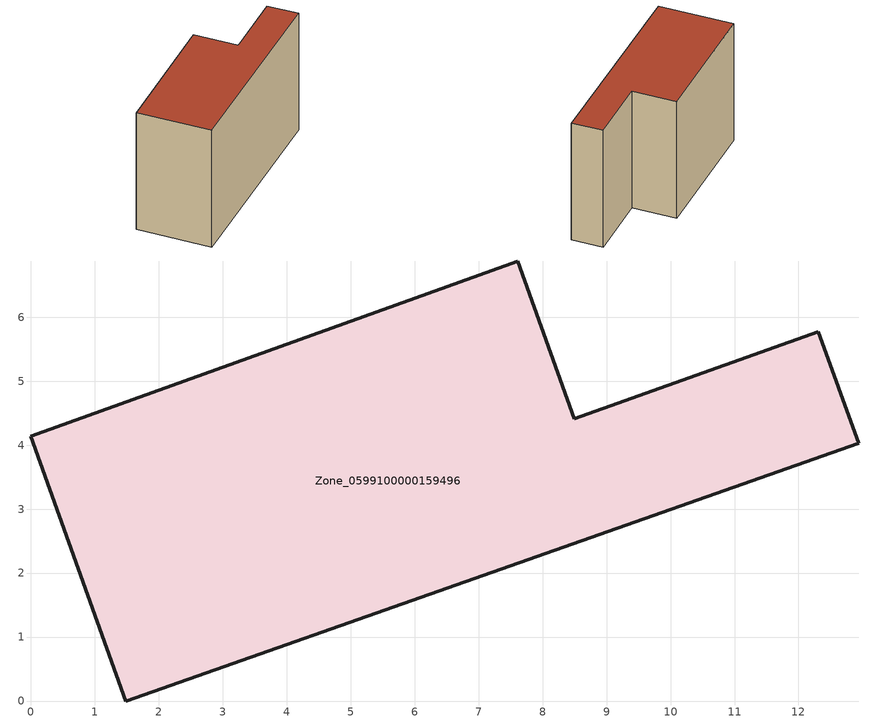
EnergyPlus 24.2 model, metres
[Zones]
Zone_0599100000159496
 floor ground (C_G): 1.48,0 0,4.14 7.61,6.88 8.49,4.41 12.31,5.77 12.94,4.03 z0
 wall outside (C_F): 0,4.14 1.48,0 12.94,4.03 12.31,5.77 8.49,4.41 7.61,6.88 0,4.14 z0:7.64
 roof outside (C_R): 7.61,6.88 0,4.14 1.48,0 12.94,4.03 12.31,5.77 8.49,4.41 z7.64
[BUILDING]
Pand.0599100000159496: North Axis=0; Terrain=City; Loads Convergence Tolerance Value=0.04; Temperature Convergence Tolerance Value=0.4; Solar Distribution=FullExterior; Maximum Number of Warmup Days=25; Minimum Number of Warmup Days=1
[Site:Location]
Rotterdam.The.Hague.AP_ZH_NLD Design_Conditions: Latitude=51.96; Longitude=4.45; Time Zone=1; Elevation=-4.5
[SITE:GROUNDTEMPERATURE:BUILDINGSURFACE]
18, 18, 18, 18, 18, 18, 18, 18, 18, 18, 18, 18
[MATERIAL] Thermal Absorptance=0.9; Solar Absorptance=0.7; Visible Absorptance=0.7
Name | Roughness | Thickness | Conductivity | Density | Specific Heat
G.TI.1946 | MediumSmooth | 0.15 | 1 | 540 | 1210
F.TI.1946 | Rough | 0.3 | 0.857143 | 1920 | 840
R.TI.1946 | MediumRough | 0.2 | 0.1 | 1500 | 1000
[CONSTRUCTION]
C_G: G.TI.1946
C_F: F.TI.1946
C_R: R.TI.1946
[ZONE]
Zone_0599100000159496: Type=1; Multiplier=1; Ceiling Height=Autocalculate; Volume=Autocalculate; Floor Area=autocalculate; Part of Total Floor Area=Yes
[ZONEINFILTRATION:DESIGNFLOWRATE]
Infil_Zone_0599100000159496: Zone or ZoneList or Space or SpaceList=Zone_0599100000159496; Schedule=AlwaysOn; Design Flow Rate Calculation Method=Flow/Area; Flow Rate per Floor Area=0.003; Constant Term Coefficient=1; Temperature Term Coefficient=0; Velocity Term Coefficient=0; Velocity Squared Term Coefficient=0
[HVACTEMPLATE:ZONE:IDEALLOADSAIRSYSTEM]
Zone_0599100000159496: Maximum Heating Supply Air Temperature=50; Minimum Cooling Supply Air Temperature=13; Maximum Heating Supply Air Humidity Ratio=0.0156; Minimum Cooling Supply Air Humidity Ratio=0.0077; Heating Limit=NoLimit; Cooling Limit=NoLimit; Dehumidification Control Type=ConstantSensibleHeatRatio; Cooling Sensible Heat Ratio=0.7; Dehumidification Setpoint=60; Humidification Control Type=None; Humidification Setpoint=30; Outdoor Air Method=None; Outdoor Air Flow Rate per Person=0.00944; Outdoor Air Flow Rate per Zone Floor Area=0; Outdoor Air Flow Rate per Zone=0; Demand Controlled Ventilation Type=None; Outdoor Air Economizer Type=NoEconomizer; Heat Recovery Type=None; Sensible Heat Recovery Effectiveness=0.7; Latent Heat Recovery Effectiveness=0.65
[ZONECONTROL:THERMOSTAT]
ThermostatControl_Zone_0599100000159496: Zone or ZoneList=Zone_0599100000159496; Control Type Schedule=DualSetpointControlType; Control 1=Thermostat_Zone_0599100000159496; Temperature Difference Between Cutout And Setpoint=0
[THERMOSTATSETPOINT:DUALSETPOINT]
Thermostat_Zone_0599100000159496: Heating Setpoint Temperature Schedule=HeatingSetpoint_Zone_0599100000159496; Cooling Setpoint Temperature Schedule=CoolingSetpoint_Zone_0599100000159496
[SCHEDULE:COMPACT]
HeatingSetpoint_Zone_0599100000159496: Through: 12/31, For: AllDays, Until: 24:00, 21
CoolingSetpoint_Zone_0599100000159496: Through: 12/31, For: AllDays, Until: 24:00, 24
DualSetpointControlType: Through: 12/31, For: AllDays, Until: 24:00, 4
AlwaysOn: Through: 12/31, For: AllDays, Until: 24:00, 1
